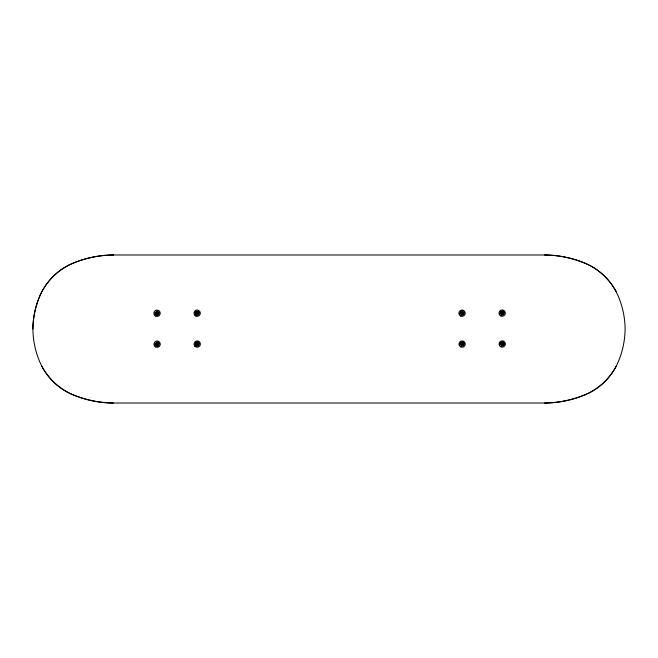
<?xml version="1.0" encoding="UTF-8"?>
<svg xmlns="http://www.w3.org/2000/svg" width="658" height="658" viewBox="0 0 658 658"><rect width="100%" height="100%" fill="white"/><g stroke="black" fill="none" stroke-linecap="round" stroke-linejoin="round"><path stroke-width="0.99" d="M113.439 254.983L544.561 254.983A115.594 111.153 -90 0 1 585.126 263.266A64.303 61.836 -90 0 1 616.307 291.971A83.179 79.988 90 0 1 625.1 329A83.179 79.988 90 0 1 616.307 366.029A64.303 61.836 90 0 1 585.126 394.734A115.594 111.153 -90 0 1 544.561 403.017L113.439 403.017A115.594 111.153 90 0 1 72.873 394.734A64.303 61.836 -90 0 1 41.693 366.029A83.179 79.988 -90 0 1 32.9 329A83.179 79.988 90 0 1 41.693 291.971A64.303 61.836 90 0 1 72.873 263.266A115.594 111.153 90 0 1 113.439 254.983A115.594 111.153 -90 0 0 72.873 263.266A64.303 61.836 -90 0 0 41.693 291.971A83.179 79.988 -90 0 0 32.9 329M616.307 291.971A64.303 61.836 90 0 0 585.126 263.266A115.594 111.153 90 0 0 544.561 254.983M616.307 366.029A64.303 61.836 -90 0 1 585.126 394.734A115.594 111.153 90 0 1 544.561 403.017M461.505 346.56A2.04 2.04 0 0 1 460.723 346.412M459.621 345.302A2.04 2.04 0 0 1 459.621 343.739M460.723 342.637A2.04 2.04 0 0 1 463.397 345.302M41.693 366.029A64.303 61.836 90 0 0 72.873 394.734A115.594 111.153 -90 0 0 113.439 403.017M157.229 311.662A2.04 2.04 0 0 1 157.895 314.993M156.448 315.593A2.04 2.04 0 0 1 155.666 315.437M155 314.993A2.04 2.04 0 0 1 154.564 314.335M196.495 346.56A2.04 2.04 0 0 1 194.603 345.302M195.714 342.637A2.04 2.04 0 0 1 198.379 345.302M157.163 342.563A2.04 2.04 0 0 1 157.83 345.894M154.943 345.894A2.04 2.04 0 0 1 154.498 345.228M501.552 315.593A2.04 2.04 0 0 1 500.771 315.437M499.669 314.335A2.04 2.04 0 0 1 499.512 313.553M500.771 311.662A2.04 2.04 0 0 1 503.436 314.335M499.735 345.228A2.04 2.04 0 0 1 499.735 343.665M500.837 342.563A2.04 2.04 0 0 1 503.502 345.228M196.553 315.659A2.04 2.04 0 0 1 195.771 315.511M195.113 315.067A2.04 2.04 0 0 1 194.669 314.401M195.771 311.736A2.04 2.04 0 0 1 198.445 314.401M461.447 315.659A2.04 2.04 0 0 1 460.666 315.511M459.555 314.401A2.04 2.04 0 0 1 459.399 313.619M460.666 311.736A2.04 2.04 0 0 1 463.331 314.401M502.975 311.168L501.338 311.168L501.338 315.042L502.975 315.042L502.975 311.168M157.871 311.316L156.234 311.316L156.234 315.182L157.871 315.182L157.871 311.316M197.984 311.242L196.347 311.242L196.347 315.116L197.984 315.116L197.984 311.242M462.87 311.242L461.233 311.242L461.233 315.116L462.87 315.116L462.87 311.242M504.094 312.287L500.228 312.287L500.228 313.924L504.094 313.924L504.094 312.287M158.989 312.435L155.124 312.435L155.124 314.063L158.989 314.063L158.989 312.435M199.103 312.361L195.229 312.361L195.229 313.998L199.103 313.998L199.103 312.361M463.989 312.361L460.115 312.361L460.115 313.998L463.989 313.998L463.989 312.361M198.05 342.144L196.413 342.144L196.413 346.018L198.05 346.018L198.05 342.144M462.936 342.144L461.299 342.144L461.299 346.018L462.936 346.018L462.936 342.144M503.041 342.07L501.404 342.07L501.404 345.944L503.041 345.944L503.041 342.07M157.936 342.218L156.3 342.218L156.3 346.083L157.936 346.083L157.936 342.218M199.16 343.262L195.294 343.262L195.294 344.899L199.16 344.899L199.16 343.262M464.046 343.262L460.181 343.262L460.181 344.899L464.046 344.899L464.046 343.262M504.16 343.188L500.294 343.188L500.294 344.825L504.16 344.825L504.16 343.188M159.055 343.336L155.189 343.336L155.189 344.965L159.055 344.965L159.055 343.336M155.477 315.988A3.158 3.158 0 0 0 160.215 313.249A3.158 3.158 0 0 0 155.477 310.51A3.158 3.158 0 0 0 155.477 315.988M195.582 315.914A3.158 3.158 0 0 0 200.32 313.175A3.158 3.158 0 0 0 195.582 310.444A3.158 3.158 0 0 0 195.582 315.914M155.543 346.889A3.158 3.158 0 0 0 160.281 344.15A3.158 3.158 0 0 0 155.543 341.412A3.158 3.158 0 0 0 155.543 346.889M194.998 346.314A3.158 3.158 0 0 0 200.279 344.899A3.158 3.158 0 0 0 196.413 341.025A3.158 3.158 0 0 0 194.998 346.314M460.468 315.914A3.158 3.158 0 0 0 465.206 313.175A3.158 3.158 0 0 0 460.468 310.444A3.158 3.158 0 0 0 460.468 315.914M500.582 315.84A3.158 3.158 0 0 0 505.319 313.109A3.158 3.158 0 0 0 500.582 310.37A3.158 3.158 0 0 0 500.582 315.84M460.534 346.815A3.158 3.158 0 0 0 465.272 344.076A3.158 3.158 0 0 0 460.534 341.346A3.158 3.158 0 0 0 460.534 346.815M500.648 346.741A3.158 3.158 0 0 0 505.385 344.011A3.158 3.158 0 0 0 500.648 341.272A3.158 3.158 0 0 0 500.648 346.741"/></g></svg>
